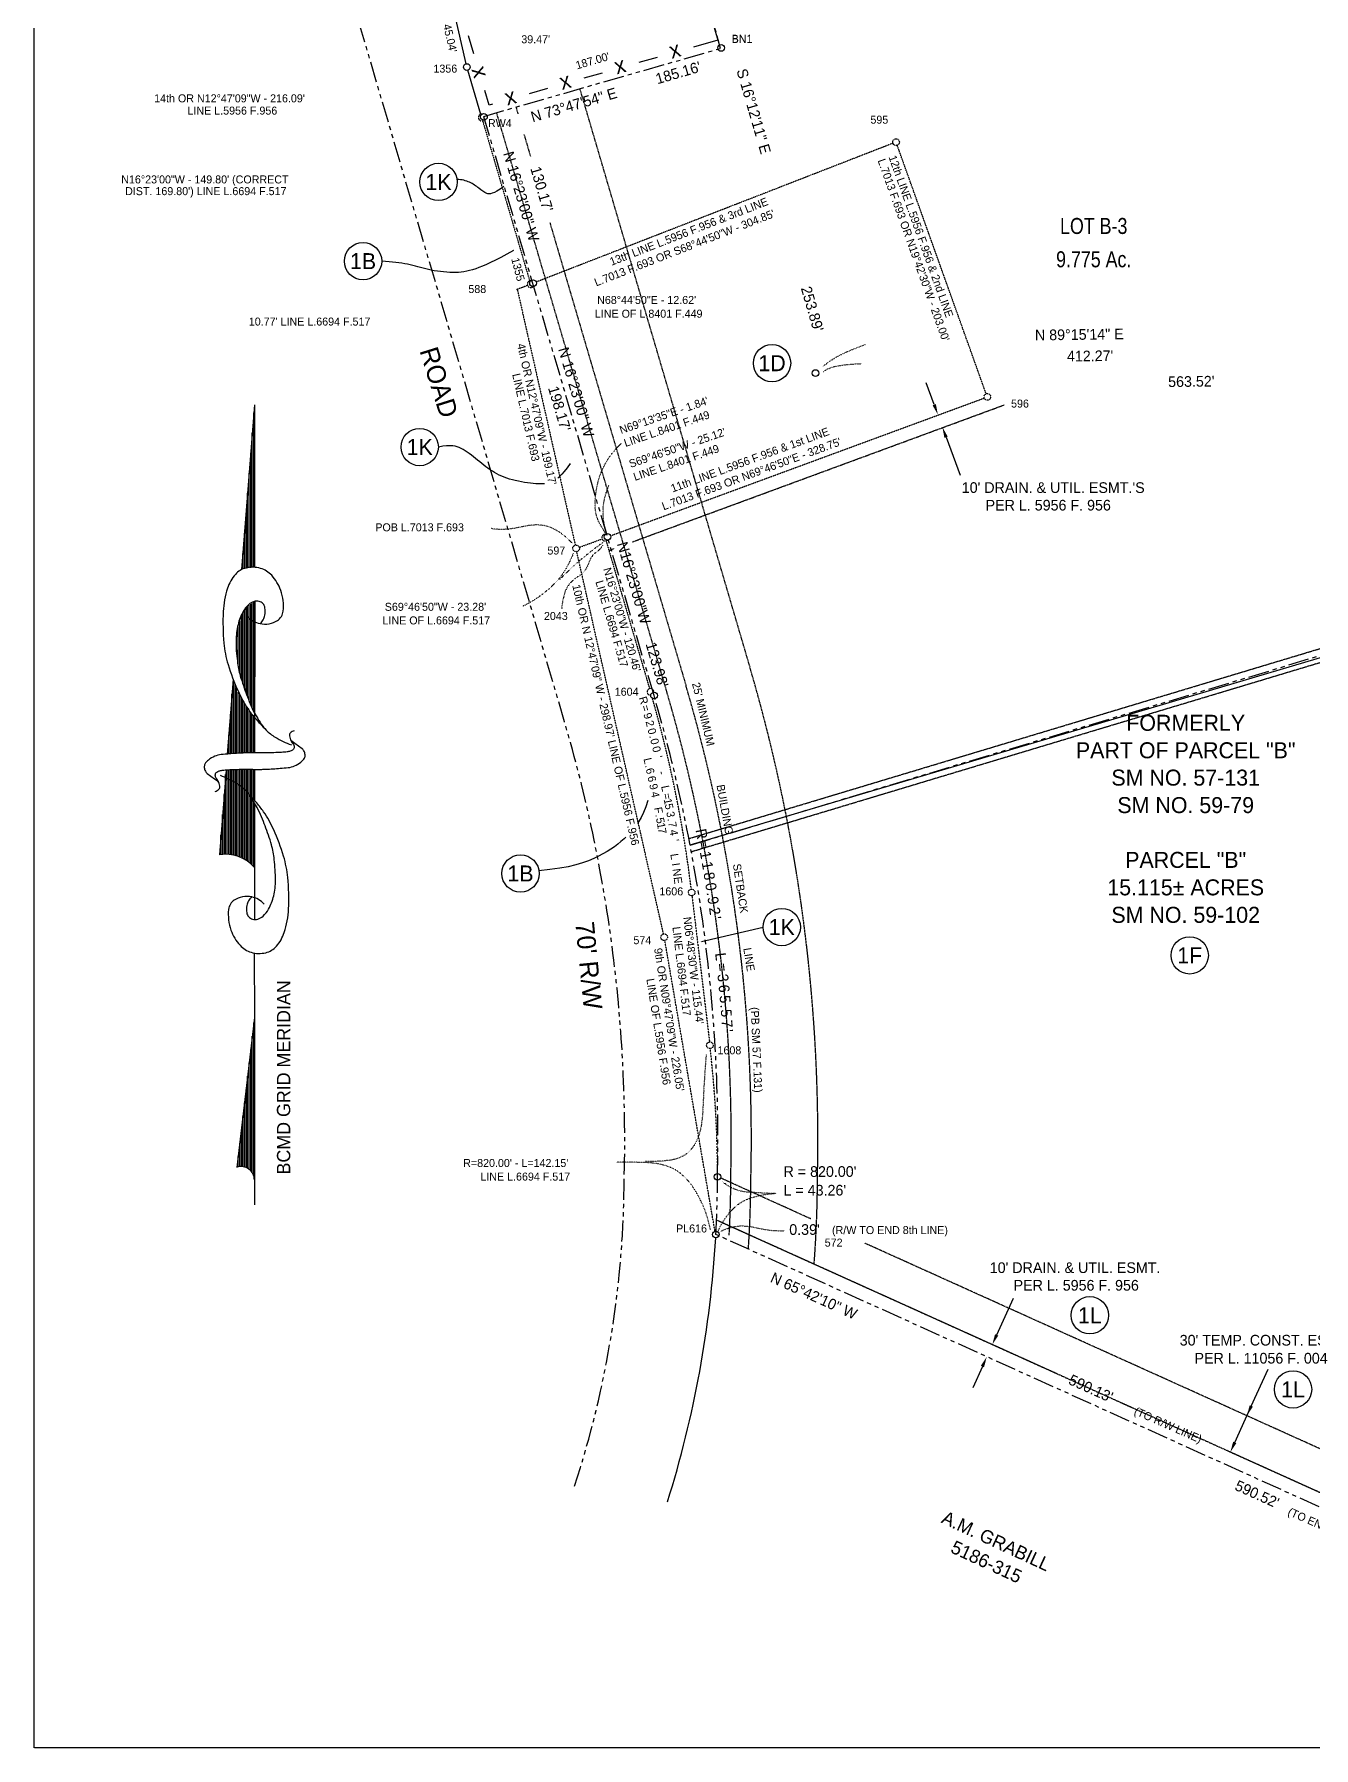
# Model space of a CAD drawing. Extents: x -40911 to -31608, y 11226 to 14227.
# Drawn here: x -35789 to -34829, y 11240 to 12525 of the extents above; entities that cross this region are included whole.
import ezdxf
from ezdxf.enums import TextEntityAlignment as Align

# ---------------------------------------------------------------- set-up
doc = ezdxf.new("R2010")
doc.units = 0
doc.header["$MEASUREMENT"] = 0
for name, pattern in [('DASHED', [0.75, 0.5, -0.25]), ('DASHED2', [0.375, 0.25, -0.125]), ('DOT', [0.25, 0, -0.25]), ('HIDDEN2', [0.1875, 0.125, -0.0625]), ('PHANTOM2', [31.25, 15.625, -3.125, 3.125, -3.125, 3.125, -3.125])]:
    doc.linetypes.add(name, pattern=pattern)
for name, color, linetype in [('61', 7, 'CONTINUOUS'), ('62', 7, 'CONTINUOUS'), ('ADJOIN', 7, 'CONTINUOUS'), ('BORDER', 7, 'CONTINUOUS'), ('BOUND', 7, 'CONTINUOUS'), ('BOUND-ABND', 7, 'CONTINUOUS'), ('DESC', 7, 'CONTINUOUS'), ('EASE', 7, 'CONTINUOUS'), ('ELEV', 7, 'CONTINUOUS'), ('FENCE', 7, 'CONTINUOUS'), ('GRID', 7, 'CONTINUOUS'), ('MBSL', 7, 'CONTINUOUS'), ('METES', 7, 'CONTINUOUS'), ('NOTES', 7, 'CONTINUOUS'), ('PNTS', 7, 'CONTINUOUS'), ('PROPCOR', 7, 'CONTINUOUS'), ('RW', 7, 'CONTINUOUS'), ('TEXT', 7, 'CONTINUOUS'), ('TXT', 7, 'CONTINUOUS')]:
    doc.layers.add(name, color=color, linetype=linetype)
doc.styles.add('txt', font='TXT', dxfattribs={"height": 0.2})

# ---------------------------------------------------------------- blocks, each defined once
blk = doc.blocks.new('BWIRE')
at = {"layer": 'FENCE', "color": 7, "linetype": 'Continuous', "style": 'txt'}
blk.add_text('x', height=0.0833, dxfattribs=at).set_placement((0, -0.0282), align=Align.CENTER)
blk = doc.blocks.new('POINT')
at = {"layer": 'BOUND-ABND', "color": 6, "linetype": 'Continuous'}
blk.add_point((0, 0), dxfattribs=at)
at = {"layer": 'DESC', "color": 7, "linetype": 'Continuous', "style": 'txt'}
blk.add_attdef('DESC', (0.1429, -0.2037), '', height=0.0999, dxfattribs=at)
at = {"layer": 'ELEV', "color": 7, "linetype": 'Continuous', "style": 'txt'}
blk.add_attdef('ELEV', (0.1429, -0.0484), '', height=0.0999, dxfattribs=at)
at = {"layer": 'PNTS', "color": 7, "linetype": 'Continuous', "style": 'txt'}
blk.add_attdef('POINT', (0.1429, 0.1026), '', height=0.0999, dxfattribs=at)

msp = doc.modelspace()

# ---------------------------------------------------------------- linework, layer by layer
at = {"layer": '61', "color": 15, "linetype": 'DASHED'}
for p, q in [((-35252.1, 12050.3), (-35379.7, 12484.2, 0)), ((-35314.5, 12031.9), (-35442.1, 12465.9, 0)), ((-35298.3, 11921.7), (-34592.8, 12134, 0)), ((-35295.4, 11912.2), (-34589.9, 12124.4, 0)), ((-34740.8, 11393.5), (-35273.6, 11634))]:
    msp.add_line(p, q, dxfattribs=at)
at = {"layer": '61', "color": 15, "linetype": 'PHANTOM2'}
msp.add_line((-35296.9, 11916.9), (-34591.3, 12129.2, 0), dxfattribs=at)
at = {"layer": '61', "color": 15, "linetype": 'DASHED'}
for centre, radius, start, end in [((-36457.1, 11696), 1255.9, 358.6452, 16.3817), ((-36457.1, 11696), 1190.9, 358.6452, 16.3817), ((-36096.5, 11669.6), 830, 356.8743, 359.8967), ((-36096.5, 11669.6), 895, 355.7204, 359.8967)]:
    msp.add_arc(centre, radius, start, end, dxfattribs=at)
at = {"layer": 'ADJOIN', "color": 7, "linetype": 'PHANTOM2'}
msp.add_line((-35391.2, 12009.4), (-35563.8, 12596.4), dxfattribs=at)
for centre, radius, start, end in [((-36457, 11696), 1110.9, 358.6467, 16.3833), ((-36096.5, 11669.6), 750, 341.863, 359.8968)]:
    msp.add_arc(centre, radius, start, end, dxfattribs=at)
at = {"layer": 'BORDER', "color": 7, "linetype": 'DASHED'}
for p, q in [((-35789, 11240), (-35789, 14226.6)), ((-31607.8, 11240), (-35789, 11240))]:
    msp.add_line(p, q, dxfattribs=at)
at = {"layer": 'BORDER', "color": 7, "linetype": 'Continuous', "const_width": 0.02}
msp.add_lwpolyline([(-35739.3, 14175.9), (-35739.3, 11289.8), (-31657.6, 11289.8), (-31657.6, 14176.8), (-35739.3, 14176.8)], dxfattribs=at)
at = {"layer": 'BOUND', "color": 15, "linetype": 'PHANTOM2'}
for p, q in [((-35302.9, 12613.8), (-35274.4, 12514.6)), ((-35451.8, 12463.4, 0), (-35273.8, 12514.5, 0)), ((-35324.1, 12029.1), (-35451.7, 12463, 0)), ((-34739.8, 11382.1), (-35277.7, 11624.9))]:
    msp.add_line(p, q, dxfattribs=at)
at = {"layer": 'BOUND', "color": 7, "linetype": 'Continuous'}
msp.add_line((-35296.9, 11917), (-34590.7, 12127.1), dxfattribs=at)
at = {"layer": 'BOUND', "color": 15, "linetype": 'PHANTOM2'}
for centre, radius, start, end in [((-36457.1, 11696), 1180.9, 358.6452, 16.3817), ((-36096.5, 11669.6), 820, 356.8743, 359.8967)]:
    msp.add_arc(centre, radius, start, end, dxfattribs=at)
at = {"layer": 'BOUND-ABND', "color": 6, "linetype": 'HIDDEN2'}
for p, q in [((-35452.7, 12460.1), (-35417.4, 12339.9)), ((-35144.9, 12443.2), (-35412.6, 12339.1)), ((-35075, 12255.3), (-35141.7, 12441.7)), ((-35419, 12336.6), (-35426.7, 12333.6)), ((-35426.7, 12333.6), (-35383.2, 12141.8)), ((-35356.7, 12148.9), (-35076.5, 12252.1)), ((-35380.3, 12140.2), (-35363.1, 12146.5)), ((-35360.1, 12145), (-35327.5, 12034.2)), ((-35317, 11850.2), (-35382.1, 12136.9)), ((-35295.6, 11878.9), (-35282.5, 11769.3)), ((-35278.4, 11627.3), (-35316, 11845.3))]:
    msp.add_line(p, q, dxfattribs=at)
for centre in [(-35142.6, 12444.1), (-35074.1, 12253), (-35382.6, 12139.4), (-35295.9, 11881.4), (-35316.5, 11847.8), (-35282.2, 11766.8)]:
    msp.add_circle(centre, 2.5, dxfattribs=at)
for centre, radius, start, end in [((-35453.4, 12462.5), 2.5, 84.6035, 307.8024), ((-35416.7, 12337.5), 2.5, 89.3672, 312.688), ((-35360.8, 12147.4), 2.5, 88.5182, 311.7028), ((-35326.8, 12031.8), 2.5, 354.1477, 275.5306), ((-36209.4, 11772.3), 920, 6.965, 16.0681), ((-36096.5, 11669.6), 820, 0.0715, 6.6322)]:
    msp.add_arc(centre, radius, start, end, dxfattribs=at)
at = {"layer": 'BOUND-ABND', "color": 70, "linetype": 'DOT'}
msp.add_open_spline([(-35385.2, 12143.2), (-35392.2, 12150.2), (-35403.2, 12157.2), (-35417.2, 12157.2), (-35428.2, 12154.2), (-35439.2, 12153.2), (-35446.2, 12154.2)], degree=3, dxfattribs=at)
at = {"layer": 'EASE', "color": 70, "linetype": 'Continuous'}
for p, q in [((-35114, 12247.2), (-35120.1, 12263.6)), ((-35105, 12222.8), (-35094.6, 12194.3)), ((-35067.1, 11549.6), (-35054.5, 11577.2)), ((-35077.8, 11525.9), (-35085.1, 11509.9)), ((-34876.1, 11496.2), (-34863.5, 11523.9)), ((-34888.5, 11468.9), (-34875.9, 11496.6))]:
    msp.add_line(p, q, dxfattribs=at)
at = {"layer": 'EASE', "color": 70, "linetype": 'DASHED2'}
for p, q in [((-35340.3, 12144.3), (-35061.4, 12247)), ((-35357.9, 12137.8), (-35354.2, 12139.2)), ((-35206.5, 11636.6), (-35274.1, 11667.2)), ((-35021.4, 11520.2), (-35277.2, 11635.6)), ((-34711.4, 11413.1), (-35165.9, 11618.3)), ((-34965.8, 11495.1), (-34973, 11498.3)), ((-34740.8, 11393.5), (-34895, 11463.1))]:
    msp.add_line(p, q, dxfattribs=at)
at = {"layer": 'EASE', "color": 70, "linetype": 'Continuous'}
for points in [[(-35112.7, 12247.6), (-35115.2, 12246.7), (-35111.2, 12239.7)], [(-35106.3, 12222.3), (-35103.8, 12223.2), (-35107.8, 12230.3)], [(-35065.9, 11549), (-35068.3, 11550.1), (-35070.4, 11542.3)], [(-35079, 11526.4), (-35076.6, 11525.3), (-35074.5, 11533.2)], [(-34874.9, 11495.7), (-34877.3, 11496.8), (-34879.4, 11489)], [(-34887.3, 11468.4), (-34889.7, 11469.5), (-34891.8, 11461.7)]]:
    msp.add_solid(points, dxfattribs=at)
at = {"layer": 'FENCE', "color": 7, "linetype": 'Continuous'}
for p, q in [((-35285.4, 12552.5), (-35276.2, 12520.6)), ((-35459.3, 12510.2), (-35463.4, 12523.8)), ((-35276.2, 12520.6), (-35294.4, 12515.4)), ((-35321.8, 12507.6), (-35335.5, 12503.7)), ((-35363, 12495.9), (-35376.7, 12492)), ((-35447.7, 12471.8), (-35451.1, 12482.9)), ((-35404.1, 12484.2), (-35417.8, 12480.3)), ((-35445.2, 12472.5), (-35447.7, 12471.8))]:
    msp.add_line(p, q, dxfattribs=at)
at = {"layer": 'GRID', "color": 7, "linetype": 'Continuous'}
for p, q in [((-35623.9, 12247), (-35633.5, 12123.5)), ((-35623.9, 12247), (-35623.9, 12125.3)), ((-35624.4, 12125.2), (-35624.4, 12241.1)), ((-35625.5, 12125.1), (-35625.5, 12226.1)), ((-35626.7, 12124.9), (-35626.7, 12211)), ((-35627.9, 12124.8), (-35627.9, 12195.9)), ((-35629.1, 12124.5), (-35629.1, 12180.9)), ((-35630.2, 12124.3), (-35630.2, 12165.8)), ((-35631.4, 12124), (-35631.4, 12150.7)), ((-35632.6, 12123.7), (-35632.6, 12135.6)), ((-35631.4, 12034.6), (-35631.4, 12092.7)), ((-35630.2, 12031.4), (-35630.2, 12094.7)), ((-35629.1, 12028.3), (-35629.1, 12096.1)), ((-35627.9, 12025.2), (-35627.9, 12096.8)), ((-35626.7, 12022.5), (-35626.7, 12097.6)), ((-35625.5, 12019.9), (-35625.5, 12098.4)), ((-35624.4, 12017.2), (-35624.4, 12099.2)), ((-35623.7, 12099.7), (-35623.9, 11986.1)), ((-35636.9, 12079.9), (-35637.6, 12071.5)), ((-35636.1, 12051.9), (-35636.1, 12080.8)), ((-35634.9, 12045.7), (-35634.9, 12085.1)), ((-35633.7, 12041.2), (-35633.7, 12088.7)), ((-35632.6, 12037.8), (-35632.6, 12090.7)), ((-35637.3, 12061.9), (-35637.3, 12065.2)), ((-35639.9, 12041.4), (-35640.7, 12031.6)), ((-35639.6, 11985.5), (-35639.6, 12040.6)), ((-35640.7, 12031.6), (-35644.3, 11984.8)), ((-35640.8, 11985.4), (-35640.8, 12030.3)), ((-35638.4, 11985.5), (-35638.4, 12037.6)), ((-35637.3, 11985.5), (-35637.3, 12034.6)), ((-35636.1, 11985.6), (-35636.1, 12031.5)), ((-35634.9, 11985.6), (-35634.9, 12029.5)), ((-35633.7, 11985.7), (-35633.7, 12027.6)), ((-35641.9, 11985.4), (-35641.9, 12015)), ((-35632.6, 11985.7), (-35632.6, 12025.6)), ((-35631.4, 11985.8), (-35631.4, 12023.6)), ((-35630.2, 11985.8), (-35630.2, 12021.7)), ((-35629.1, 11985.9), (-35629.1, 12019.7)), ((-35627.9, 11985.9), (-35627.9, 12018.2)), ((-35626.7, 11986), (-35626.7, 12016.6)), ((-35625.5, 11986), (-35625.5, 12015)), ((-35624.4, 11986.1), (-35624.4, 12013.5)), ((-35643.1, 11985.3), (-35643.1, 11999.7)), ((-35645.2, 11973), (-35650.2, 11909.5)), ((-35645.5, 11909.8), (-35645.5, 11969.9)), ((-35644.3, 11909.8), (-35644.3, 11973)), ((-35643.1, 11909.8), (-35643.1, 11973.1)), ((-35641.9, 11909.8), (-35641.9, 11973.2)), ((-35640.8, 11909.7), (-35640.8, 11973.3)), ((-35639.6, 11909.6), (-35639.6, 11973.4)), ((-35638.4, 11909.4), (-35638.4, 11973.5)), ((-35637.3, 11909.2), (-35637.3, 11973.5)), ((-35636.1, 11908.8), (-35636.1, 11973.6)), ((-35634.9, 11908.4), (-35634.9, 11973.6)), ((-35633.7, 11908), (-35633.7, 11973.6)), ((-35632.6, 11907.4), (-35632.6, 11973.6)), ((-35631.4, 11906.7), (-35631.4, 11973.6)), ((-35630.2, 11906), (-35630.2, 11973.6)), ((-35629.1, 11905.2), (-35629.1, 11973.6)), ((-35627.9, 11955), (-35627.9, 11973.6)), ((-35626.7, 11953.7), (-35626.7, 11973.6)), ((-35625.5, 11952.5), (-35625.5, 11973.6)), ((-35624.4, 11951.2), (-35624.4, 11973.6)), ((-35623.9, 11973.6), (-35623.9, 11972)), ((-35623.9, 11972), (-35623.9, 11950.7)), ((-35646.6, 11909.8), (-35646.6, 11954.8)), ((-35627.9, 11904.3), (-35627.9, 11954.6)), ((-35626.7, 11903.3), (-35626.7, 11952.8)), ((-35625.5, 11902), (-35625.5, 11951)), ((-35647.8, 11909.7), (-35647.8, 11939.8)), ((-35624.4, 11900.7), (-35624.4, 11949.2)), ((-35623.9, 11948.5), (-35623.9, 11941.1)), ((-35623.9, 11941.1), (-35623.9, 11900.2)), ((-35649, 11909.7), (-35649, 11924.7)), ((-35650.1, 11909.6), (-35650.1, 11909.6)), ((-35623.9, 11900.2), (-35623.9, 11861.2)), ((-35624, 11836), (-35623.9, 11787.7)), ((-35623.9, 11787.7), (-35637, 11675.2)), ((-35624.4, 11668.8), (-35624.4, 11783.7)), ((-35623.9, 11787.7), (-35623.9, 11665.8)), ((-35625.5, 11671.3), (-35625.5, 11773.7)), ((-35626.7, 11672.7), (-35626.7, 11763.6)), ((-35627.9, 11673.8), (-35627.9, 11753.6)), ((-35630.2, 11675.1), (-35630.2, 11733.5)), ((-35629.1, 11674.5), (-35629.1, 11743.5)), ((-35631.4, 11675.5), (-35631.4, 11723.5)), ((-35632.6, 11675.7), (-35632.6, 11713.4)), ((-35634.9, 11675.7), (-35634.9, 11693.3)), ((-35633.7, 11675.8), (-35633.7, 11703.4)), ((-35636.1, 11675.5), (-35636.1, 11683.3)), ((-35623.9, 11665.8), (-35623.9, 11647))]:
    msp.add_line(p, q, dxfattribs=at)
at = {"layer": 'GRID', "color": 7, "linetype": 'Continuous', "elevation": 0}
for points in [[(-35629, 12088.3, 0.077736), (-35624.7, 12084.9, 0.07962), (-35619.7, 12083, 0.096266), (-35612.8, 12082.9, 0.100752), (-35606.6, 12085.3, 0.224486), (-35602.3, 12092.3, 0.11255), (-35604.2, 12107.9, 0.100563), (-35610.9, 12119.2, 0.134878), (-35619.3, 12124.4, 0.132719), (-35630.2, 12124.7, 0.155229), (-35638.2, 12119.9, 0.101616), (-35644.1, 12109.5, 0.067278), (-35647.3, 12092, 0.034332), (-35646.8, 12068.3, 0.050354), (-35643.7, 12052.4, 0.032541), (-35636.2, 12032.5, 0.044988), (-35628.7, 12019.1, 0.025546), (-35623.6, 12012.4, 0.017117), (-35615.1, 12003.2, 0.06565), (-35608.3, 11997.8, 0.042468), (-35596.2, 11992)], [(-35619.6, 12083, 0.076919), (-35617.3, 12085.9, 0.080527), (-35616, 12089.3, 0.088695), (-35616, 12094.8, 0.141897), (-35617.4, 12097.9, 0.152973), (-35620.3, 12099.6, 0.126446), (-35624.2, 12099.5, 0.120122), (-35628.2, 12097.3, 0.080483), (-35632.3, 12092.1, 0.067361), (-35636.2, 12082.2, 0.059891), (-35637.6, 12070.3, 0.028199), (-35636.7, 12054.8, 0.039094), (-35634.5, 12043.9, 0.016831), (-35632.2, 12036.6, 0.008651), (-35627.1, 12022.9, 0.03625), (-35623.8, 12015.9, 0.021578), (-35616.9, 12005)], [(-35594.1, 12002.6, 0.155222), (-35596.9, 12001, 0.230745), (-35597.6, 11998.8, 0.039788), (-35597.1, 11996.8, 0.040789), (-35596.4, 11995.1, 0.05365), (-35595.5, 11993.7, -0.067543), (-35594.6, 11992.4, -0.159888), (-35594.2, 11989.8, -0.204389), (-35595.4, 11988.1, -0.067398), (-35597.1, 11987.3, -0.052215), (-35599.4, 11986.8, -0.013577), (-35603.6, 11986.4, -0.005027), (-35615, 11986, -0.010776), (-35618, 11986, -0.005653), (-35623.7, 11986.1)], [(-35623.7, 11973.7, 0.004821), (-35618.3, 11973.7, 0.00885), (-35615.4, 11973.8, 0.005772), (-35604.5, 11974.5, 0.010588), (-35598.6, 11975, 0.071206), (-35593.7, 11976.3, 0.064975), (-35589, 11979.1, 0.103615), (-35586.4, 11982.1, 0.157116), (-35585.9, 11984.7, 0.084448), (-35586.7, 11987.5, 0.119022), (-35588.1, 11989.1), (-35593.5, 11993.1), (-35596.5, 11995.3)], [(-35623.7, 11986.1, 0.004821), (-35629.1, 11986.1, 0.00885), (-35632, 11986, 0.005772), (-35642.9, 11985.3, 0.010588), (-35648.8, 11984.8, 0.071206), (-35653.7, 11983.5, 0.064975), (-35658.4, 11980.7, 0.103615), (-35661, 11977.7, 0.157116), (-35661.5, 11975.1, 0.084448), (-35660.7, 11972.3, 0.119022), (-35659.3, 11970.7), (-35653.9, 11966.7), (-35650.9, 11964.5)], [(-35653.4, 11957.2, 0.155222), (-35650.5, 11958.8, 0.230745), (-35649.8, 11961, 0.039788), (-35650.3, 11963, 0.040789), (-35651, 11964.7, 0.05365), (-35651.9, 11966.1, -0.067543), (-35652.8, 11967.4, -0.159888), (-35653.2, 11970, -0.204389), (-35652, 11971.7, -0.067398), (-35650.4, 11972.5, -0.052215), (-35648, 11973, -0.013577), (-35643.8, 11973.4, -0.005027), (-35632.4, 11973.8, -0.010776), (-35629.4, 11973.8, -0.005653), (-35623.7, 11973.7)], [(-35616.7, 11872.7, 0.077736), (-35620.9, 11876.1, 0.07962), (-35625.9, 11878, 0.096266), (-35632.9, 11878.1, 0.100752), (-35639, 11875.6, 0.224486), (-35643.3, 11868.7, 0.11255), (-35641.5, 11853.1, 0.100563), (-35634.7, 11841.8, 0.134878), (-35626.3, 11836.5, 0.132719), (-35615.4, 11836.2, 0.155229), (-35607.4, 11841.1, 0.101616), (-35601.5, 11851.4, 0.067278), (-35598.3, 11869, 0.034332), (-35598.9, 11892.7, 0.050354), (-35602, 11908.5, 0.032541), (-35609.4, 11928.4, 0.044988), (-35617, 11941.9, 0.025546), (-35622.1, 11948.5, 0.017117), (-35630.5, 11957.8, 0.06565), (-35637.3, 11963.2, 0.042468), (-35649.4, 11969)], [(-35626, 11878, 0.076919), (-35628.3, 11875, 0.080527), (-35629.6, 11871.7, 0.088695), (-35629.7, 11866.2, 0.141897), (-35628.2, 11863.1, 0.152973), (-35625.4, 11861.4, 0.126446), (-35621.4, 11861.4, 0.120122), (-35617.4, 11863.6, 0.080483), (-35613.3, 11868.9, 0.067361), (-35609.4, 11878.8, 0.059891), (-35608.1, 11890.6, 0.028199), (-35609, 11906.1, 0.039094), (-35611.1, 11917.1, 0.016831), (-35613.4, 11924.3, 0.008651), (-35618.5, 11938.1, 0.03625), (-35621.9, 11945, 0.021578), (-35628.7, 11956)]]:
    msp.add_lwpolyline(points, format="xyb", dxfattribs=at)
at = {"layer": 'GRID', "color": 7, "linetype": 'Continuous'}
for centre, radius, start, end in [((-35645.2, 11882.2), 27.8, 40.1394, 100.2647), ((-35633.9, 11665.8), 9.99, 0.0614, 108.1897)]:
    msp.add_arc(centre, radius, start, end, dxfattribs=at)
at = {"layer": 'MBSL', "color": 30, "linetype": 'DASHED'}
for p, q in [((-35427.6, 12470), (-35426.2, 12465.1)), ((-35421.7, 12449.9), (-35416.9, 12433.6)), ((-35402.3, 12383.7), (-35300.1, 12036.2))]:
    msp.add_line(p, q, dxfattribs=at)
for centre, radius, start, end in [((-36457, 11696), 1205.9, 358.6467, 16.3833), ((-36096.5, 11669.6), 845, 356.2192, 359.8968)]:
    msp.add_arc(centre, radius, start, end, dxfattribs=at)
at = {"layer": 'METES', "color": 70, "linetype": 'Continuous'}
msp.add_line((-35288.4, 11844.5), (-35242.3, 11855.4), dxfattribs=at)
for points in [[(-35437.4, 12410.7, 0.015, 0.015, 1), (-35435.9, 12410.7, 0.015, 0.015, 1), (-35437.4, 12410.7, 0, 0, 0)], [(-35430.2, 12362.8, 0.015, 0.015, 1), (-35428.7, 12362.8, 0.015, 0.015, 1), (-35430.2, 12362.8, 0, 0, 0)], [(-35387.9, 12203, 0.015, 0.015, 1), (-35386.4, 12203, 0.015, 0.015, 1), (-35387.9, 12203, 0, 0, 0)], [(-35329.4, 11950.4, 0.015, 0.015, 1), (-35327.9, 11950.4, 0.015, 0.015, 1), (-35329.4, 11950.4, 0, 0, 0)], [(-35289.1, 11844.5, 0.015, 0.015, 1), (-35287.6, 11844.5, 0.015, 0.015, 1), (-35289.1, 11844.5, 0, 0, 0)]]:
    msp.add_lwpolyline(points, format="xyseb", dxfattribs=at)
for points in [[(-35406.2, 12187.8), (-35406.3, 12187.8), (-35407.7, 12187.7), (-35409.2, 12187.7), (-35410.9, 12187.7), (-35412.7, 12187.8), (-35414.7, 12188), (-35416.9, 12188.2), (-35419.1, 12188.5), (-35421.3, 12188.9), (-35423.6, 12189.3), (-35425.9, 12189.7), (-35428.2, 12190.2), (-35430.4, 12190.8), (-35432.5, 12191.4), (-35434.5, 12192), (-35436.5, 12192.7), (-35438.4, 12193.5), (-35440.2, 12194.3), (-35442, 12195.2), (-35443.7, 12196.2), (-35445.4, 12197.2), (-35447.1, 12198.3), (-35448.7, 12199.5), (-35450.3, 12200.6), (-35451.8, 12201.9), (-35453.4, 12203.1), (-35454.9, 12204.4), (-35456.5, 12205.6), (-35458, 12206.9), (-35459.6, 12208.1), (-35461.1, 12209.3), (-35462.7, 12210.5), (-35464.2, 12211.6), (-35465.7, 12212.6), (-35467.2, 12213.5), (-35468.7, 12214.3), (-35470.2, 12215), (-35471.7, 12215.6), (-35473.3, 12216), (-35475.1, 12216.3), (-35477.2, 12216.4), (-35479.7, 12216.3), (-35482.5, 12216), (-35485.9, 12215.4)], [(-35387.1, 12203), (-35389.4, 12199.8), (-35391.5, 12197.1), (-35393.3, 12195), (-35395, 12193.3), (-35396.4, 12192.1)], [(-35328.7, 11950.4), (-35330.3, 11945.7), (-35332, 11941.4), (-35333.9, 11937.6), (-35335.8, 11934.3), (-35336.6, 11933.1)], [(-35345.2, 11922.9), (-35346.6, 11921.5), (-35349, 11919.5), (-35351.4, 11917.5), (-35353.9, 11915.6), (-35356.6, 11913.8), (-35359.4, 11912), (-35362.5, 11910.3), (-35365.8, 11908.6), (-35369.4, 11906.9), (-35373.4, 11905.2), (-35377.8, 11903.6), (-35382.8, 11902.1), (-35388.5, 11900.7), (-35394.9, 11899.5), (-35402.2, 11898.5), (-35410.5, 11897.7)]]:
    msp.add_lwpolyline(points, dxfattribs=at)
at = {"layer": 'METES', "color": 70, "linetype": 'DOT'}
msp.add_lwpolyline([(-35362.6, 12143.7), (-35367, 12140.5), (-35370.8, 12137.6), (-35374.1, 12135), (-35377, 12132.6), (-35379.6, 12130.5), (-35382, 12128.5), (-35384.2, 12126.5), (-35386.2, 12124.6), (-35388.3, 12122.7), (-35390.3, 12120.8), (-35392.1, 12119), (-35393.8, 12117.3), (-35394.9, 12116.1)], dxfattribs=at)
at = {"layer": 'METES', "color": 70, "linetype": 'Continuous'}
for centre, radius in [((-35273.8, 12514.7), 2.5), ((-35464.6, 12500.4), 2.5), ((-35451.7, 12463), 2.5), ((-35485.8, 12414.2), 14), ((-35542.4, 12354.8), 14), ((-35414.9, 12338.2), 2.5), ((-35235.6, 12278.3), 14), ((-35203, 12270.9), 2.5), ((-35499.9, 12215.4), 14), ((-35359, 12148), 2.5), ((-35324.1, 12029.1), 2.5), ((-35424.3, 11895.6), 14), ((-35228.3, 11855.4), 14), ((-34922.3, 11834.2), 14), ((-34997.2, 11564.3), 14), ((-34844.8, 11508.7), 14)]:
    msp.add_circle(centre, radius, dxfattribs=at)
for points in [[(-35436.7, 12410.7), (-35445.1, 12404.9), (-35449.8, 12404.9), (-35455.2, 12409.4), (-35462.3, 12414.4), (-35468.2, 12416), (-35471.9, 12416)], [(-35429.5, 12362.8), (-35443.9, 12354.8), (-35459.2, 12347.7), (-35474.3, 12345.5), (-35494.4, 12348.1), (-35508.2, 12353), (-35520.8, 12354.3), (-35528.4, 12354.8)]]:
    msp.add_open_spline(points, degree=3, dxfattribs=at)
at = {"layer": 'METES', "color": 70, "linetype": 'DOT'}
for points in [[(-35197.6, 12275.5), (-35190.4, 12282.3), (-35179.5, 12287.3), (-35165.4, 12292.4)], [(-35196.9, 12272.1), (-35192.4, 12275.7), (-35183.5, 12277.5), (-35168.3, 12277.9)], [(-35360.2, 12150.3), (-35365.5, 12158.6), (-35368.5, 12165), (-35368.5, 12179.6), (-35364.2, 12198.9), (-35355.5, 12211.6), (-35348.8, 12218)], [(-35359.6, 12150.5), (-35361.8, 12157.6), (-35362.4, 12164.7), (-35362.4, 12172.1), (-35360.5, 12180.1), (-35358, 12186.9)], [(-35384.7, 12135.5), (-35390.3, 12122.7), (-35397.5, 12113.8), (-35405.1, 12106.9), (-35415, 12099.6), (-35422.6, 12096)], [(-35285, 11759.9), (-35287.1, 11733), (-35287.1, 11721), (-35288.9, 11700.5), (-35295.6, 11688.4), (-35303.4, 11682.1), (-35314.3, 11679.6), (-35330.6, 11679.6)], [(-35281.8, 11628.3), (-35284.6, 11641.4), (-35290.6, 11653.8), (-35297.4, 11664.7), (-35306.9, 11673.6), (-35319.3, 11678.2), (-35331.3, 11679.2), (-35352.4, 11679)], [(-35275.9, 11627.9), (-35271, 11637.8), (-35263.3, 11646.2), (-35255.1, 11651.7), (-35242.8, 11655), (-35232.4, 11655.8)], [(-35233.5, 11655.5), (-35245.8, 11656.1), (-35255.4, 11656.6), (-35261.4, 11657.7), (-35268.8, 11661), (-35272.9, 11664.6)], [(-35274.3, 11627.2), (-35266.1, 11631.2), (-35255.1, 11631.7), (-35246.4, 11629.7), (-35235.8, 11627.5), (-35226, 11627.7)]]:
    msp.add_open_spline(points, degree=3, dxfattribs=at)
at = {"layer": 'NOTES', "color": 70, "linetype": 'DOT'}
msp.add_open_spline([(-35362.7, 12141.8), (-35364.1, 12139), (-35366.7, 12137.1), (-35369.6, 12134.9), (-35372.2, 12131.4), (-35373.4, 12127.4), (-35375.7, 12122.7), (-35378.8, 12119.6), (-35384.7, 12116.1), (-35387.5, 12113), (-35390.4, 12108.7), (-35391.8, 12104), (-35393.2, 12097.9), (-35393.4, 12093.9)], degree=3, dxfattribs=at)
at = {"layer": 'RW', "color": 7, "linetype": 'Continuous'}
for p, q in [((-35465.1, 12502.8), (-35474, 12541.9)), ((-35454.1, 12464.9), (-35463.9, 12498))]:
    msp.add_line(p, q, dxfattribs=at)
at = {"layer": 'TEXT', "color": 7, "linetype": 'Continuous'}
for centre in [(-35276.5, 11668.1), (-35277.7, 11624.9)]:
    msp.add_circle(centre, 2.5, dxfattribs=at)
msp.add_arc((-36096.5, 11669.6), 820, 342.5939, 356.6996, dxfattribs=at)

# ---------------------------------------------------------------- block references
at = {"layer": 'BOUND-ABND', "color": 6, "linetype": 'Continuous'}
ref = msp.add_blockref('POINT', (-35426.7, 12333.6), dxfattribs=dict(at, xscale=1.2, yscale=1.2, zscale=1.2))
ref.add_attrib('ELEV', '.', (-35426.6, 12333.5), dxfattribs={"layer": 'ELEV', "color": 7, "linetype": 'Continuous', "height": 0.0999, "style": 'txt'})
ref.add_attrib('POINT', '588', (-35426.6, 12333.7), dxfattribs={"layer": 'PNTS', "color": 7, "linetype": 'Continuous', "height": 0.0999, "style": 'txt'})
ref.add_attrib('DESC', '.', (-35426.6, 12333.4), dxfattribs={"layer": 'DESC', "color": 7, "linetype": 'Continuous', "height": 0.0999, "style": 'txt'})
at = {"layer": 'FENCE', "color": 7, "linetype": 'Continuous', "xscale": 142.5, "yscale": 142.5, "zscale": 142.5}
for p, rotation in [((-35308.1, 12511.5), 15.88595881132212), ((-35349.3, 12499.8), 15.88595881132212), ((-35455.2, 12496.5), 106.6909588113221), ((-35390.4, 12488.1), 15.88595881132212), ((-35431.5, 12476.4), 15.88595881132212)]:
    msp.add_blockref('BWIRE', p, dxfattribs=dict(at, rotation=rotation))

# ---------------------------------------------------------------- texts
at = {"layer": '62', "color": 4, "linetype": 'Continuous', "style": 'txt'}
for s, p in [('BN1', (-35265.9, 12518.6, 0)), ('RW4', (-35448.7, 12455.3, 0))]:
    msp.add_text(s, height=6, dxfattribs=at).set_placement(p)
at = {"layer": 'BOUND', "color": 7, "linetype": 'Continuous', "style": 'txt', "width": 0.833333}
for s, p in [('LOT B-3', (-34994.3, 12381.2, 0)), ('9.775 Ac.', (-34994.3, 12356.2, 0))]:
    msp.add_text(s, height=12, dxfattribs=at).set_placement(p, align=Align.MIDDLE)
at = {"layer": 'BOUND-ABND', "color": 6, "linetype": 'Continuous', "style": 'txt'}
for s, rotation, p in [("45.04'", 282.7858, (-35477.1, 12522)), ("187.00'", 16.2031, (-35370.2, 12505.1)), ('4th OR N12%%d47\'09"W - 199.17\'', 282.7867, (-35411.9, 12240.1)), ('LINE L.7013 F.693', 282.7867, (-35420.2, 12237.7)), ('N16%%d23\'00"W - 120.46\'', 286.38, (-35348, 12086)), ('LINE L.6694 F.517', 286.38, (-35355.8, 12082.9)), ('N06%%d48\'30"W - 115.44\'', 276.8106, (-35294.5, 11822.9)), ('LINE L.6694 F.517', 276.8106, (-35303.4, 11822.3))]:
    msp.add_text(s, height=6, rotation=rotation, dxfattribs=at).set_placement(p, align=Align.MIDDLE)
msp.add_text("39.47'", height=6, dxfattribs=at).set_placement((-35412.9, 12521.2), align=Align.MIDDLE)
for s, p in [('14th OR N12%%d47\'09"W - 216.09\'', (-35699.1, 12473.9)), ('LINE L.5956 F.956', (-35674.1, 12464.7)), ('N16%%d23\'00"W - 149.80\' (CORRECT', (-35723.8, 12413.1)), ("DIST. 169.80') LINE L.6694 F.517", (-35720.9, 12404.3)), ('N68%%d44\'50"E - 12.62\'', (-35366.8, 12322.7)), ("10.77' LINE L.6694 F.517", (-35628.1, 12306.5)), ('LINE OF L.8401 F.449', (-35368.5, 12312.4)), ('POB L.7013 F.693', (-35533.2, 12152.2)), ('S69%%d46\'50"W - 23.28\'', (-35526.1, 12092.6)), ('LINE OF L.6694 F.517', (-35527.8, 12082.4)), ('(R/W TO END 8th LINE)', (-35190.6, 11625.2))]:
    msp.add_text(s, height=6, dxfattribs=at).set_placement(p)
for s, rotation, p in [('L.7013 F.693 OR N19%%d42\'30"W - 203.00\'', 289.665, (-35156.5, 12430.3)), ('12th LINE L.5956 F.956 & 2nd LINE', 289.665, (-35148.3, 12432.9)), ('13th LINE L.5956 F.956 & 3rd LINE', 21.2404, (-35356, 12351.3)), ('L.7013 F.693 OR S68%%d44\'50"W - 304.85\'', 21.2404, (-35367.5, 12335.8)), ('N69%%d13\'35"E - 1.84\'', 18.8681, (-35348.8, 12225.1)), ('LINE L.8401 F.449', 18.8681, (-35345.5, 12215.4)), ('S69%%d46\'50"W - 25.12\'', 18.8681, (-35341.7, 12199.7)), ('L.7013 F.693 OR N69%%d46\'50"E - 328.75\'', 20.1662, (-35316.9, 12167.9)), ('11th LINE L.5956 F.956 & 1st LINE', 20.1662, (-35310.2, 12181.3)), ('LINE L.8401 F.449', 18.8681, (-35338.4, 12190)), ('10th OR N 12%%d47\'09" W - 298.97\' LINE OF L.5956 F.956', 282.8695, (-35385.5, 12111.6)), ('9th OR N09%%d47\'09"W - 226.05\'', 278.909, (-35324.1, 11839.2)), ('LINE OF L.5956 F.956', 278.909, (-35329.9, 11816.4)), ('(TO R/W LINE)', 336.2463, (-34964.6, 11490.2)), ('(TO END 8th LINE)', 336.2463, (-34849.3, 11414.8))]:
    msp.add_text(s, height=6, rotation=rotation, dxfattribs=at).set_placement(p)
for s, rotation, p in [('R', 286.1211, (-35334.8, 12024.6)), ('=', 285.7425, (-35333.2, 12018.8)), ('9', 285.3639, (-35331.6, 12013)), ('2', 284.9853, (-35330, 12007.3)), ('0', 284.6067, (-35328.5, 12001.5)), ('.', 284.3606, (-35327.5, 11997.7)), ('0', 284.1144, (-35326.5, 11993.9)), ('0', 283.7358, (-35325.1, 11988.1)), ('L', 283.2972, (-35331.6, 11979.4)), ('.', 283.0489, (-35330.7, 11975.6)), ("'", 283.3572, (-35323.7, 11982.2)), ('6', 282.8006, (-35329.9, 11971.8)), ('6', 282.4183, (-35328.6, 11965.9)), ('9', 282.0361, (-35327.3, 11960.1)), ('-', 282.6, (-35321, 11970.5)), ('4', 281.6542, (-35326.1, 11954.2)), ('L', 281.8428, (-35318.4, 11958.8)), ('1', 281.2181, (-35316.5, 11949.1)), ('=', 281.4642, (-35317.2, 11952.9)), ('F', 280.8897, (-35323.7, 11942.4)), ('.', 280.6414, (-35323, 11938.6)), ('5', 280.3931, (-35322.3, 11934.8)), ('5', 280.9719, (-35315.7, 11945.3)), ('3', 280.5933, (-35314.6, 11939.4)), ('1', 280.1447, (-35321.6, 11930.9)), ('7', 279.8961, (-35320.9, 11927.1)), ('.', 280.3475, (-35313.9, 11935.6)), ('7', 280.1014, (-35313.2, 11931.7)), ('4', 279.7228, (-35312.2, 11925.8)), ("'", 279.3442, (-35311.2, 11919.9)), ('L', 278.5869, (-35311.6, 11907.9)), ('I', 278.2083, (-35310.7, 11902)), ('N', 277.8297, (-35309.9, 11896)), ('E', 277.4511, (-35309.1, 11890.1))]:
    msp.add_text(s, height=6, rotation=rotation, dxfattribs=at).set_placement(p, align=Align.CENTER)
at = {"layer": 'EASE', "color": 70, "linetype": 'Continuous', "style": 'txt'}
for s, p in [("10' DRAIN. & UTIL. ESMT.'S", (-35093.3, 12181)), ('PER L. 5956 F. 956', (-35075.4, 12167.8)), ("10' DRAIN. & UTIL. ESMT.", (-35072.3, 11596)), ('PER L. 5956 F. 956', (-35054.4, 11582.8)), ("30' TEMP. CONST. ESMT.", (-34929.8, 11541.6)), ('PER L. 11056 F. 004', (-34918.7, 11528.1))]:
    msp.add_text(s, height=8, dxfattribs=at).set_placement(p)
at = {"layer": 'MBSL', "color": 30, "linetype": 'Continuous', "style": 'txt'}
for s, rotation, p in [("25' MINIMUM", 283.446, (-35295.7, 12038.1)), ('BUILDING', 280.3072, (-35277.3, 11961.7)), ('SETBACK', 278.5797, (-35265, 11902.5)), ('LINE', 279.2748, (-35257.2, 11839.4)), ('(PB SM 57 F.131)', 272.4476, (-35251.6, 11795.3))]:
    msp.add_text(s, height=6, rotation=rotation, dxfattribs=at).set_placement(p)
at = {"layer": 'METES', "color": 70, "linetype": 'Continuous', "style": 'txt'}
for s, height, p in [('BN1', 6, (-35265.9, 12518.4)), ('1356', 6, (-35489.6, 12496.2)), ('595', 6, (-35161.8, 12457.9)), ('588', 6, (-35463.4, 12330.9)), ('596', 6, (-35056.3, 12245)), ('597', 6, (-35404.1, 12134.8)), ('2043', 6, (-35406.7, 12085.7)), ('1604', 6, (-35353.6, 12028.9)), ('1606', 6, (-35320.1, 11879.2)), ('574', 6, (-35339.6, 11842.6)), ('1608', 6, (-35276.5, 11760)), ("R=820.00' - L=142.15'", 6, (-35467.3, 11675.5)), ('LINE L.6694 F.517', 6, (-35454.4, 11665.3)), ("R = 820.00'", 8, (-35227, 11668.1)), ("L = 43.26'", 8, (-35227, 11654.1)), ('PL616', 6, (-35307.6, 11626.4, 0)), ("0.39'", 8, (-35222.7, 11624.6)), ('572', 6, (-35196.1, 11615.8))]:
    msp.add_text(s, height=height, dxfattribs=at).set_placement(p)
for s, rotation, p in [("185.16'", 16.2031, (-35306, 12496.1)), ('S 16%%d12\'11" E', 286.2031, (-35249.3, 12467.2)), ('N 73%%d47\'54" E', 16.2031, (-35384.3, 12472)), ('N 16%%d23\'00" W', 286.3833, (-35423.7, 12403.4)), ("130.17'", 286.3833, (-35408.3, 12408.9)), ("253.89'", 286.2031, (-35205.4, 12319)), ('N 89%%d15\'14" E', 0.7461, (-35005.1, 12299.8)), ('N 16%%d23\'00" W', 286.3833, (-35382.5, 12256.6)), ("412.27'", 0.7461, (-34997, 12283.8)), ("198.17'", 286.3833, (-35395, 12244.2)), ("563.52'", 0.7461, (-34921.1, 12264.6)), ('N16%%d23\'00"W', 286.3833, (-35339.2, 12113.5)), ("123.98'", 286.3833, (-35321.8, 12052.2)), ('N 65%%d42\'10" W', 335.7031, (-35204.2, 11578.9)), ("590.13'", 335.7031, (-34996.4, 11509.5)), ("590.52'", 335.7031, (-34871.7, 11430.2))]:
    msp.add_text(s, height=8, rotation=rotation, dxfattribs=at).set_placement(p, align=Align.MIDDLE)
for s, p in [('1K', (-35485.8, 12414.2)), ('1B', (-35542.4, 12354.8)), ('1D', (-35235.6, 12278.3)), ('1K', (-35499.9, 12215.4)), ('1B', (-35424.3, 11895.6)), ('1K', (-35228.3, 11855.4)), ('1F', (-34922.3, 11834.2)), ('1L', (-34997.2, 11564.3)), ('1L', (-34844.8, 11508.7))]:
    msp.add_text(s, height=12, dxfattribs=at).set_placement(p, align=Align.MIDDLE)
msp.add_text('1355', height=6, rotation=284.7491, dxfattribs=at).set_placement((-35431.3, 12356.5))
for s, p in [('FORMERLY', (-34925.3, 12002.6)), ('PART OF PARCEL "B"', (-34925.3, 11982)), ('SM NO. 57-131', (-34925.3, 11961.5)), ('SM NO. 59-79', (-34925.3, 11940.9)), ('PARCEL "B"', (-34925.3, 11899.8)), ('15.115%%p ACRES', (-34925.3, 11879.2)), ('SM NO. 59-102', (-34925.3, 11858.6))]:
    msp.add_text(s, height=12, dxfattribs=at).set_placement(p, align=Align.CENTER)
for s, rotation, p in [('R', 281.0969, (-35292.3, 11924.5)), ('1', 280.3244, (-35289.3, 11908.7)), ('=', 280.7106, (-35290.8, 11916.6)), ('1', 279.9383, (-35287.9, 11900.9)), ('8', 279.5522, (-35286.6, 11893)), ('0', 279.1658, (-35285.3, 11885.1)), ('.', 278.915, (-35284.5, 11879.9)), ('9', 278.6639, (-35283.7, 11874.8)), ('2', 278.2778, (-35282.5, 11866.9)), ("'", 278.0267, (-35281.7, 11861.7)), ('L', 276.6172, (-35278, 11832.8)), ('=', 276.2308, (-35277.1, 11824.8)), ('3', 275.8447, (-35276.3, 11816.9)), ('6', 275.4586, (-35275.5, 11808.9)), ('5', 275.0725, (-35274.8, 11801)), ('.', 274.8214, (-35274.3, 11795.8)), ('5', 274.5703, (-35273.9, 11790.6)), ('7', 274.1842, (-35273.3, 11782.6)), ("'", 273.9331, (-35272.9, 11777.4))]:
    msp.add_text(s, height=8, rotation=rotation, dxfattribs=at).set_placement(p, align=Align.CENTER)
at = {"layer": 'PROPCOR', "color": 7, "linetype": 'Continuous', "style": 'txt'}
msp.add_text('BCMD GRID MERIDIAN', height=10, rotation=90, dxfattribs=at).set_placement((-35597, 11669.9))
at = {"layer": 'TEXT', "color": 7, "linetype": 'Continuous', "style": 'txt'}
for s, p in [('A.M. GRABILL', (-35069.6, 11390.5)), ('5186-315', (-35076.8, 11374.9))]:
    msp.add_text(s, height=10, rotation=335.0947, dxfattribs=at).set_placement(p, align=Align.CENTER)
at = {"layer": 'TXT', "color": 7, "linetype": 'Continuous', "style": 'txt'}
for s, rotation, p in [('ROAD', 287.3324, (-35500.2, 12287.7)), ("70' R/W", 275.5735, (-35383.2, 11858.8))]:
    msp.add_text(s, height=14, rotation=rotation, dxfattribs=at).set_placement(p)

doc.saveas('drawing.dxf')
